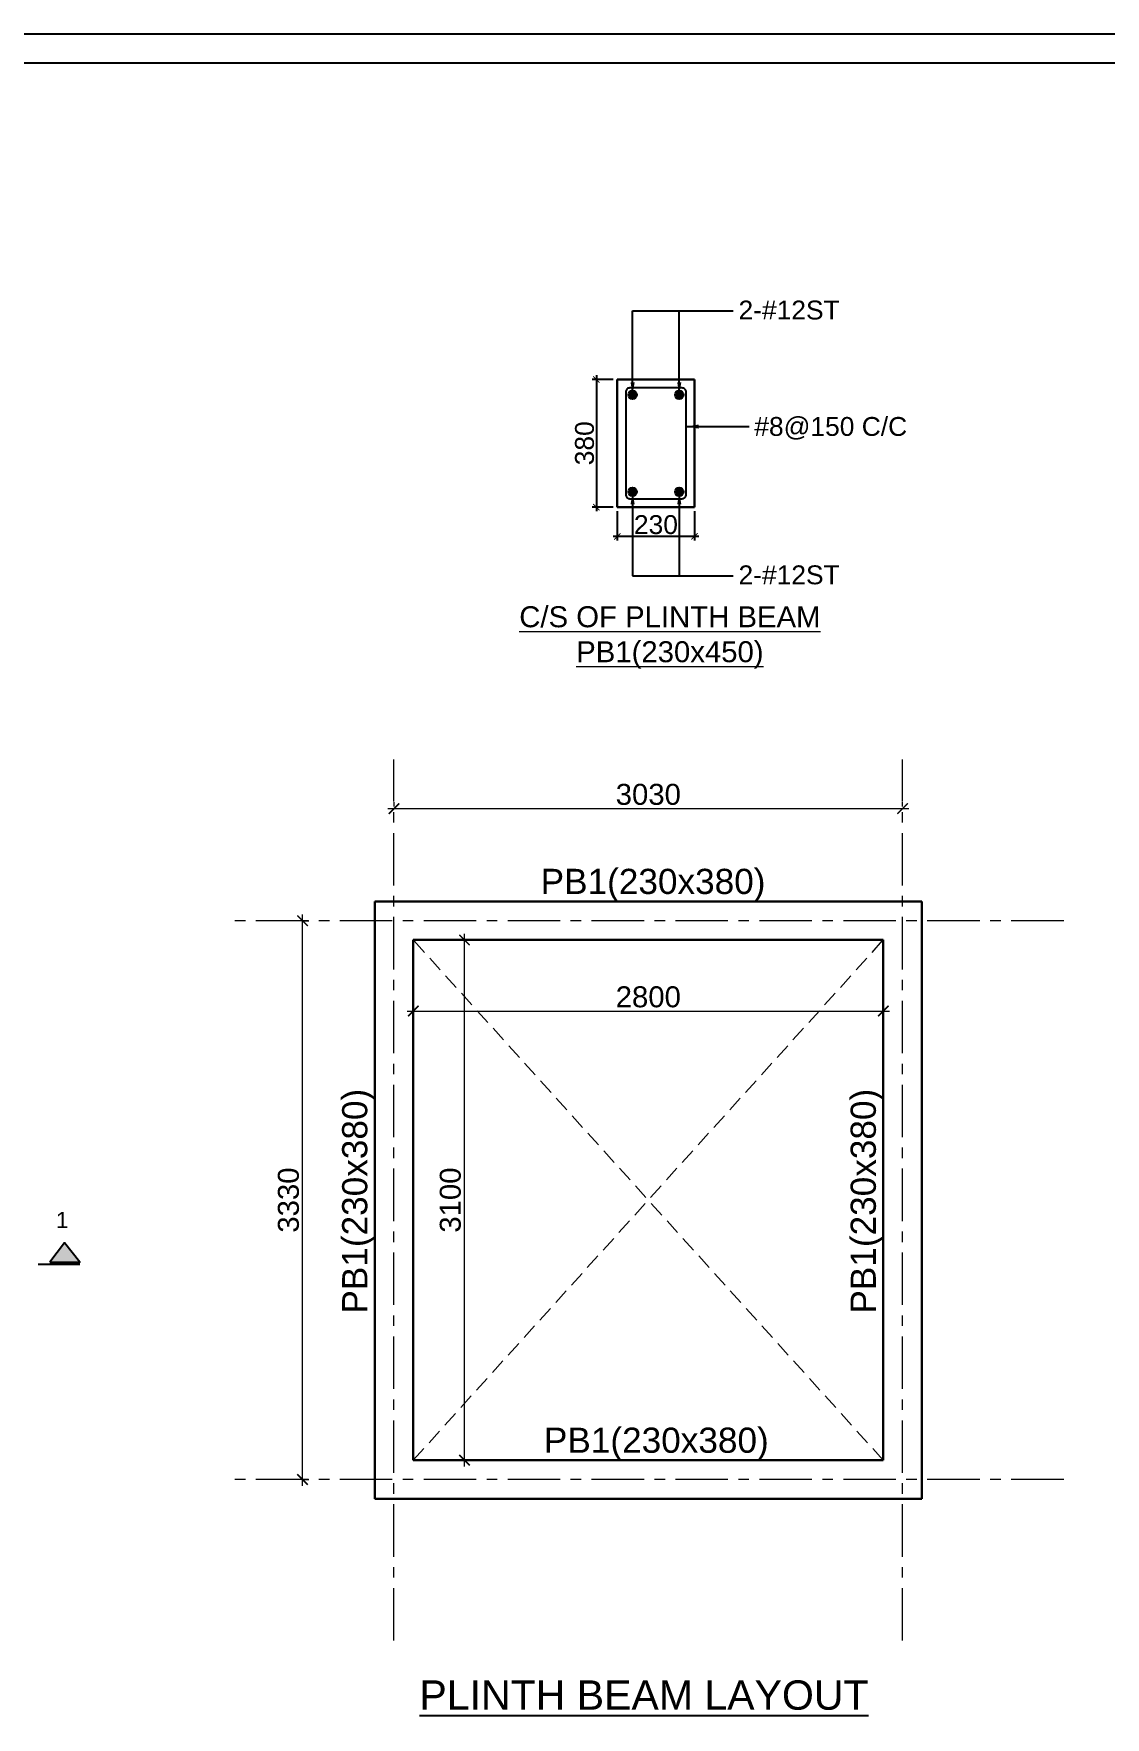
# Model space of a CAD drawing. Header units: millimetres. Extents: x 691602 to 741221, y -527859 to -492570.
# Drawn here: x 704537 to 717307, y -512637 to -492570 of the extents above; entities that cross this region are included whole.
import ezdxf

# ---------------------------------------------------------------- set-up
doc = ezdxf.new("R2010")
doc.units = ezdxf.units.MM
doc.header["$PDMODE"] = 3
doc.header["$PDSIZE"] = 100
for name, pattern in [('1', [0]), ('CENTER', [2, 1.25, -0.25, 0.25, -0.25]), ('HIDDEN', [0.375, 0.25, -0.125])]:
    doc.linetypes.add(name, pattern=pattern)
for name, color, linetype, lineweight in [('BEAMS', 2, '1', 30), ('CENTER LINE', 251, 'CENTER', 5), ('DIM FOOTING', 5, 'Continuous', 9), ('HAT', 8, 'Continuous', 9), ('HATCH', 251, 'Continuous', 9), ('TEXT', 7, 'Continuous', 20)]:
    doc.layers.add(name, color=color, linetype=linetype, lineweight=lineweight)
for name, color, linetype in [('COL', 4, 'Continuous'), ('Columns', 7, 'Continuous'), ('DIM', 5, 'Continuous'), ('STEEL', 3, 'Continuous'), ('TXT', 6, 'Continuous')]:
    doc.layers.add(name, color=color, linetype=linetype)
doc.styles.add('ARIAL', font='arial.ttf')
doc.dimstyles.new('BEAMS', dxfattribs={"dimtxt": 225, "dimasz": 75, "dimexe": 50, "dimexo": 50, "dimgap": 25, "dimtad": 1, "dimdec": 0, "dimzin": 0, "dimdsep": 46, "dimtxsty": 'ARIAL', "dimblk1": 'ARCHTICK', "dimblk2": 'ARCHTICK', "dimsah": 1, "dimcen": 0.09, "dimdle": 50, "dimclrd": 256, "dimclre": 256, "dimclrt": 6, "dimadec": 0, "dimazin": 0, "dimtfac": 1, "dimtdec": 0, "dimtix": 1, "dimtofl": 0, "dimtmove": 2, "dimatfit": 0, "dimfxl": 1, "dimtolj": 1, "dimtzin": 0, "dimlwd": -1, "dimlwe": -1, "dimarcsym": 0})
doc.dimstyles.new('FOOTING FOR CF SEC', dxfattribs={"dimtxt": 250, "dimasz": 125, "dimexe": 75, "dimexo": 25, "dimgap": 40, "dimtad": 1, "dimdec": 0, "dimzin": 0, "dimdsep": 46, "dimtxsty": 'ARIAL', "dimblk1": 'ARCHTICK', "dimblk2": 'ARCHTICK', "dimsah": 1, "dimcen": 0.09, "dimdle": 75, "dimclrd": 5, "dimclre": 5, "dimclrt": 6, "dimadec": 0, "dimazin": 0, "dimtfac": 1, "dimtdec": 0, "dimtix": 1, "dimtofl": 0, "dimtmove": 2, "dimatfit": 0, "dimfxl": 1, "dimtolj": 1, "dimtzin": 0, "dimlwd": -1, "dimlwe": -1, "dimarcsym": 0})

# ---------------------------------------------------------------- blocks, each defined once
blk = doc.blocks.new('_ArchTick')
at = {"color": 0, "linetype": 'ByBlock', "const_width": 0.15}
blk.add_lwpolyline([(-0.5, -0.5), (0.5, 0.5)], dxfattribs=at)
blk = doc.blocks.new('*D15')
at = {"layer": 'Defpoints', "color": 0, "ltscale": 2, "transparency": 16777216}
for p in [(709671, -503372), (709671, -503372), (709671, -509572)]:
    blk.add_point(p, dxfattribs=at)
at = {"layer": 'DIM FOOTING', "color": 5, "ltscale": 2, "transparency": 16777216}
for p, q in [((709671, -509647), (709671, -503297)), ((709696, -503372), (709746, -503372)), ((709696, -509572), (709746, -509572))]:
    blk.add_line(p, q, dxfattribs=at)
at = {"layer": 'DIM FOOTING', "color": 5, "ltscale": 2, "transparency": 16777216, "xscale": 125, "yscale": 125, "zscale": 125}
for p, rotation in [((709671, -503372), 90), ((709671, -509572), 270)]:
    blk.add_blockref('_ArchTick', p, dxfattribs=dict(at, rotation=rotation))
at = {"layer": 'DIM FOOTING', "color": 6, "ltscale": 2, "transparency": 16777216, "insert": (709503, -506472), "char_height": 250, "attachment_point": 5, "rotation": 90, "style": 'ARIAL'}
blk.add_mtext('\\A1;3100', dxfattribs=at)
blk = doc.blocks.new('*D16')
at = {"layer": 'Defpoints', "color": 0, "ltscale": 2, "transparency": 16777216}
for p in [(709061, -504219), (714661, -504219), (714661, -504219)]:
    blk.add_point(p, dxfattribs=at)
at = {"layer": 'DIM FOOTING', "color": 5, "ltscale": 2, "transparency": 16777216}
for p, q in [((708986, -504219), (714736, -504219)), ((709061, -504194), (709061, -504144)), ((714661, -504194), (714661, -504144))]:
    blk.add_line(p, q, dxfattribs=at)
at = {"layer": 'DIM FOOTING', "color": 5, "ltscale": 2, "transparency": 16777216, "xscale": 125, "yscale": 125, "zscale": 125, "rotation": 180}
blk.add_blockref('_ArchTick', (709061, -504219), dxfattribs=at)
at = {"layer": 'DIM FOOTING', "color": 5, "ltscale": 2, "transparency": 16777216, "xscale": 125, "yscale": 125, "zscale": 125}
blk.add_blockref('_ArchTick', (714661, -504219), dxfattribs=at)
at = {"layer": 'DIM FOOTING', "color": 6, "ltscale": 2, "transparency": 16777216, "insert": (711861, -504051), "char_height": 250, "attachment_point": 5, "style": 'ARIAL'}
blk.add_mtext('\\A1;2800', dxfattribs=at)
blk = doc.blocks.new('*D17')
at = {"layer": 'Defpoints', "color": 0, "ltscale": 2, "transparency": 16777216}
for p in [(707741, -503142), (707741, -503142), (707741, -509802)]:
    blk.add_point(p, dxfattribs=at)
at = {"layer": 'DIM FOOTING', "color": 5, "ltscale": 2, "transparency": 16777216}
for p, q in [((707741, -509877), (707741, -503067)), ((707766, -503142), (707816, -503142)), ((707766, -509802), (707816, -509802))]:
    blk.add_line(p, q, dxfattribs=at)
at = {"layer": 'DIM FOOTING', "color": 5, "ltscale": 2, "transparency": 16777216, "xscale": 125, "yscale": 125, "zscale": 125}
for p, rotation in [((707741, -503142), 90), ((707741, -509802), 270)]:
    blk.add_blockref('_ArchTick', p, dxfattribs=dict(at, rotation=rotation))
at = {"layer": 'DIM FOOTING', "color": 6, "ltscale": 2, "transparency": 16777216, "insert": (707574, -506472), "char_height": 250, "attachment_point": 5, "rotation": 90, "style": 'ARIAL'}
blk.add_mtext('\\A1;3330', dxfattribs=at)
blk = doc.blocks.new('*D18')
at = {"layer": 'Defpoints', "color": 0, "ltscale": 2, "transparency": 16777216}
for p in [(708831, -501806), (714891, -501806), (714891, -501806)]:
    blk.add_point(p, dxfattribs=at)
at = {"layer": 'DIM FOOTING', "color": 5, "ltscale": 2, "transparency": 16777216}
for p, q in [((708756, -501806), (714966, -501806)), ((708831, -501781), (708831, -501731)), ((714891, -501781), (714891, -501731))]:
    blk.add_line(p, q, dxfattribs=at)
at = {"layer": 'DIM FOOTING', "color": 5, "ltscale": 2, "transparency": 16777216, "xscale": 125, "yscale": 125, "zscale": 125, "rotation": 180}
blk.add_blockref('_ArchTick', (708831, -501806), dxfattribs=at)
at = {"layer": 'DIM FOOTING', "color": 5, "ltscale": 2, "transparency": 16777216, "xscale": 125, "yscale": 125, "zscale": 125}
blk.add_blockref('_ArchTick', (714891, -501806), dxfattribs=at)
at = {"layer": 'DIM FOOTING', "color": 6, "ltscale": 2, "transparency": 16777216, "insert": (711861, -501638), "char_height": 250, "attachment_point": 5, "style": 'ARIAL'}
blk.add_mtext('\\A1;3030', dxfattribs=at)
blk = doc.blocks.new('*D19')
at = {"layer": 'Defpoints', "color": 0, "ltscale": 10, "transparency": 16777216}
for p in [(711492, -498212), (712412, -498212), (711492, -498562)]:
    blk.add_point(p, dxfattribs=at)
at = {"layer": 'DIM', "ltscale": 10, "transparency": 16777216}
for p, q in [((711492, -498262), (711492, -498612)), ((712412, -498262), (712412, -498612)), ((712462, -498562), (711442, -498562))]:
    blk.add_line(p, q, dxfattribs=at)
at = {"layer": 'DIM', "ltscale": 10, "transparency": 16777216, "xscale": 75, "yscale": 75, "zscale": 75, "rotation": 180}
blk.add_blockref('_ArchTick', (711492, -498562), dxfattribs=at)
at = {"layer": 'DIM', "ltscale": 10, "transparency": 16777216, "xscale": 75, "yscale": 75, "zscale": 75}
blk.add_blockref('_ArchTick', (712412, -498562), dxfattribs=at)
at = {"layer": 'DIM', "color": 6, "ltscale": 10, "transparency": 16777216, "insert": (711952, -498423), "char_height": 225, "attachment_point": 5, "style": 'ARIAL'}
blk.add_mtext('\\A1;230', dxfattribs=at)
blk = doc.blocks.new('*D20')
at = {"layer": 'Defpoints', "color": 0, "ltscale": 10, "transparency": 16777216}
for p in [(711492, -496692), (711242, -498212), (711492, -498212)]:
    blk.add_point(p, dxfattribs=at)
at = {"layer": 'DIM', "ltscale": 10, "transparency": 16777216}
for p, q in [((711442, -496692), (711192, -496692)), ((711242, -496642), (711242, -498262)), ((711442, -498212), (711192, -498212))]:
    blk.add_line(p, q, dxfattribs=at)
at = {"layer": 'DIM', "ltscale": 10, "transparency": 16777216, "xscale": 75, "yscale": 75, "zscale": 75}
for p, rotation in [((711242, -496692), 90), ((711242, -498212), 270)]:
    blk.add_blockref('_ArchTick', p, dxfattribs=dict(at, rotation=rotation))
at = {"layer": 'DIM', "color": 6, "ltscale": 10, "transparency": 16777216, "insert": (711102, -497452), "char_height": 225, "attachment_point": 5, "rotation": 90, "style": 'ARIAL'}
blk.add_mtext('\\A1;380', dxfattribs=at)

msp = doc.modelspace()

# ---------------------------------------------------------------- hatches: boundary and pattern name
at = {"layer": 'HATCH'}
msp.add_hatch(color=256, dxfattribs=at).paths.add_polyline_path([(704905.3, -506983.5), (704731.6, -507210.3), (705086.2, -507210.3)])
at = {"layer": 'STEEL', "ltscale": 10}
h = msp.add_hatch(color=256, dxfattribs=at)
h.dxf.hatch_style = 1
edge = h.paths.add_edge_path()
edge.add_arc((711674, -496874.5), 50, 0, 360)
h = msp.add_hatch(color=256, dxfattribs=at)
h.dxf.hatch_style = 1
edge = h.paths.add_edge_path()
edge.add_arc((712230, -496874.5), 50, 0, 360)
h = msp.add_hatch(color=256, dxfattribs=at)
h.dxf.hatch_style = 1
edge = h.paths.add_edge_path()
edge.add_arc((711674, -498030.5), 50, 0, 360)
h = msp.add_hatch(color=256, dxfattribs=at)
h.dxf.hatch_style = 1
edge = h.paths.add_edge_path()
edge.add_arc((712230, -498030.5), 50, 0, 360, ccw=False)

# ---------------------------------------------------------------- linework, layer by layer
at = {"layer": 'BEAMS', "ltscale": 10}
for p, q in [((711492, -496692.5), (712412, -496692.5)), ((711492, -498212.5), (711492, -496692.5)), ((712412, -498212.5), (712412, -496692.5)), ((711492, -498212.5), (712412, -498212.5))]:
    msp.add_line(p, q, dxfattribs=at)
at = {"layer": 'BEAMS'}
for p, q in [((708600.7, -510032.1), (708600.7, -502912.1)), ((715120.7, -502912.1), (708600.7, -502912.1)), ((715120.7, -510032.1), (715120.7, -502912.1)), ((709060.7, -509572.1), (709060.7, -503372.1)), ((714660.7, -503372.1), (709060.7, -503372.1)), ((714660.7, -509572.1), (714660.7, -503372.1)), ((714660.7, -509572.1), (709060.7, -509572.1)), ((715120.7, -510032.1), (708600.7, -510032.1))]:
    msp.add_line(p, q, dxfattribs=at)
at = {"layer": 'CENTER LINE', "ltscale": 500}
for p, q in [((708830.7, -511722.1), (708830.7, -501222.1)), ((714890.7, -511722.1), (714890.7, -501222.1)), ((716810.7, -503142.1), (706910.7, -503142.1)), ((716810.7, -509802.1), (706910.7, -509802.1))]:
    msp.add_line(p, q, dxfattribs=at)
at = {"layer": 'COL', "elevation": 0}
msp.add_lwpolyline([(704731.6, -507210.3), (705086.2, -507210.3), (704905.3, -506983.5)], close=True, dxfattribs=at)
msp.add_lwpolyline([(704589.4, -507237.3), (705086.2, -507237.3)], dxfattribs=at)
at = {"layer": 'Columns'}
for points in [[(741221.4, -492570.4), (741221.4, -527859.1), (691602.3, -527859.1), (691602.3, -492570.4)], [(740875.5, -492916.3), (740875.5, -527513.1), (691948.2, -527513.1), (691948.2, -492916.3)]]:
    msp.add_lwpolyline(points, close=True, dxfattribs=at)
at = {"layer": 'HAT', "linetype": 'HIDDEN', "ltscale": 750}
for p, q in [((709060.7, -509572.1), (714660.7, -503372.1)), ((714660.7, -509572.1), (709060.7, -503372.1))]:
    msp.add_line(p, q, dxfattribs=at)
at = {"layer": 'STEEL', "ltscale": 10}
msp.add_lwpolyline([(711642, -496792.5, 0.4142136), (711592, -496842.5), (711592, -498062.5, 0.4142136), (711642, -498112.5), (712262, -498112.5, 0.4142136), (712312, -498062.5), (712312, -496842.5, 0.4142136), (712262, -496792.5)], format="xyb", close=True, dxfattribs=at)
for centre in [(711674, -496874.5), (712230, -496874.5), (711674, -498030.5), (712230, -498030.5)]:
    msp.add_circle(centre, 50, dxfattribs=at)

# ---------------------------------------------------------------- texts
at = {"layer": 'TEXT', "ltscale": 10, "attachment_point": 1, "style": 'ARIAL'}
for s, width, heights, insert, char_height in [('\\pxsm0.75;2-#12ST', 1201.534, [-284.8], (712936.1, -495751.7), 225), ('\\A1;\\pxsm0.75;{\\C6;#8@150 C/C}', 1811.612, [-285.1], (713124.1, -497139.2), 225), ('\\pxsm0.75;2-#12ST', 1411.186, [-284.8], (712936.1, -498907.7), 225), ('\\pxsm1,qc;{\\LC/S OF PLINTH BEAM PB1(230x450)}', 3648.878, [-759.8], (710293.8, -499394.8), 250)]:
    msp.add_mtext_dynamic_manual_height_columns(s, width=width, gutter_width=10, heights=heights, dxfattribs=dict(at, insert=insert, char_height=char_height))
at = {"layer": 'TEXT', "ltscale": 10, "char_height": 300, "width": 718.211, "attachment_point": 1, "style": 'ARIAL'}
for insert in [(711558.5, -502524), (711597.4, -509184)]:
    msp.add_mtext('\\pxqc;PB1(230x380)', dxfattribs=dict(at, insert=insert))
at = {"layer": 'TEXT', "ltscale": 10, "char_height": 300, "width": 718.211, "attachment_point": 1, "rotation": 90, "style": 'ARIAL'}
for insert in [(708212.5, -506844.3), (714272.5, -506844.3)]:
    msp.add_mtext('\\pxqc;PB1(230x380)', dxfattribs=dict(at, insert=insert))
at = {"layer": 'TXT', "color": 6, "style": 'ARIAL'}
msp.add_text('1', height=194.1, dxfattribs=at).set_placement((704802.2, -506806.6))
at = {"layer": 'TXT', "insert": (708654.8, -512373.8), "char_height": 350, "width": 6309.707, "attachment_point": 4, "style": 'ARIAL'}
msp.add_mtext('\\pxqc;{\\LPLINTH BEAM LAYOUT}', dxfattribs=at)

# ---------------------------------------------------------------- dimensions: what is measured, and where the dimension line sits
at = {"layer": 'DIM', "ltscale": 10}
dim = msp.add_linear_dim(base=(711242, -498212.5), p1=(711492, -496692.5), p2=(711492, -498212.5), angle=270, dimstyle='BEAMS', override={"dimlfac": 0.25}, dxfattribs=at)
dim.commit()
dim.dimension.update_dxf_attribs({"geometry": '*D20', "text_midpoint": (711102, -497452.5)})
dim = msp.add_linear_dim(base=(711492, -498562.5), p1=(712412, -498212.5), p2=(711492, -498212.5), dimstyle='BEAMS', override={"dimlfac": 0.25}, dxfattribs=at)
dim.commit()
dim.dimension.update_dxf_attribs({"geometry": '*D19', "text_midpoint": (711952, -498422.5)})
at = {"layer": 'DIM FOOTING', "ltscale": 2}
for base, p1, p2, picture, middle in [((714890.7, -501806.1), (708830.7, -501806.1), (714890.7, -501806.1), '*D18', (711860.7, -501638.4)), ((714660.7, -504218.7), (709060.7, -504218.7), (714660.7, -504218.7), '*D16', (711860.7, -504051.1))]:
    dim = msp.add_linear_dim(base=base, p1=p1, p2=p2, dimstyle='FOOTING FOR CF SEC', override={"dimlfac": 0.5}, dxfattribs=at)
    dim.commit()
    dim.dimension.update_dxf_attribs({"geometry": picture, "text_midpoint": middle})
for base, p1, p2, picture, middle in [((707741.3, -503142.1), (707741.3, -509802.1), (707741.3, -503142.1), '*D17', (707573.6, -506472.1)), ((709671.2, -503372.1), (709671.2, -509572.1), (709671.2, -503372.1), '*D15', (709503.5, -506472.1))]:
    dim = msp.add_linear_dim(base=base, p1=p1, p2=p2, angle=90, dimstyle='FOOTING FOR CF SEC', override={"dimlfac": 0.5}, dxfattribs=at)
    dim.commit()
    dim.dimension.update_dxf_attribs({"geometry": picture, "text_midpoint": middle})

# ---------------------------------------------------------------- leaders
at = {"layer": 'DIM', "ltscale": 10}
for points in [[(711674, -496874.5), (711674, -495874.5), (712874, -495874.5)], [(712230, -496874.5), (712230, -495874.5)], [(712312, -497252.8), (713062, -497252.8)], [(711674, -498030.5), (711674, -499030.5), (712874, -499030.5)], [(712230, -498030.5), (712230, -499030.5)]]:
    msp.add_leader(points, dimstyle='BEAMS', override={"dimasz": 150, "dimtad": 0}, dxfattribs=at)

doc.saveas('drawing.dxf')
